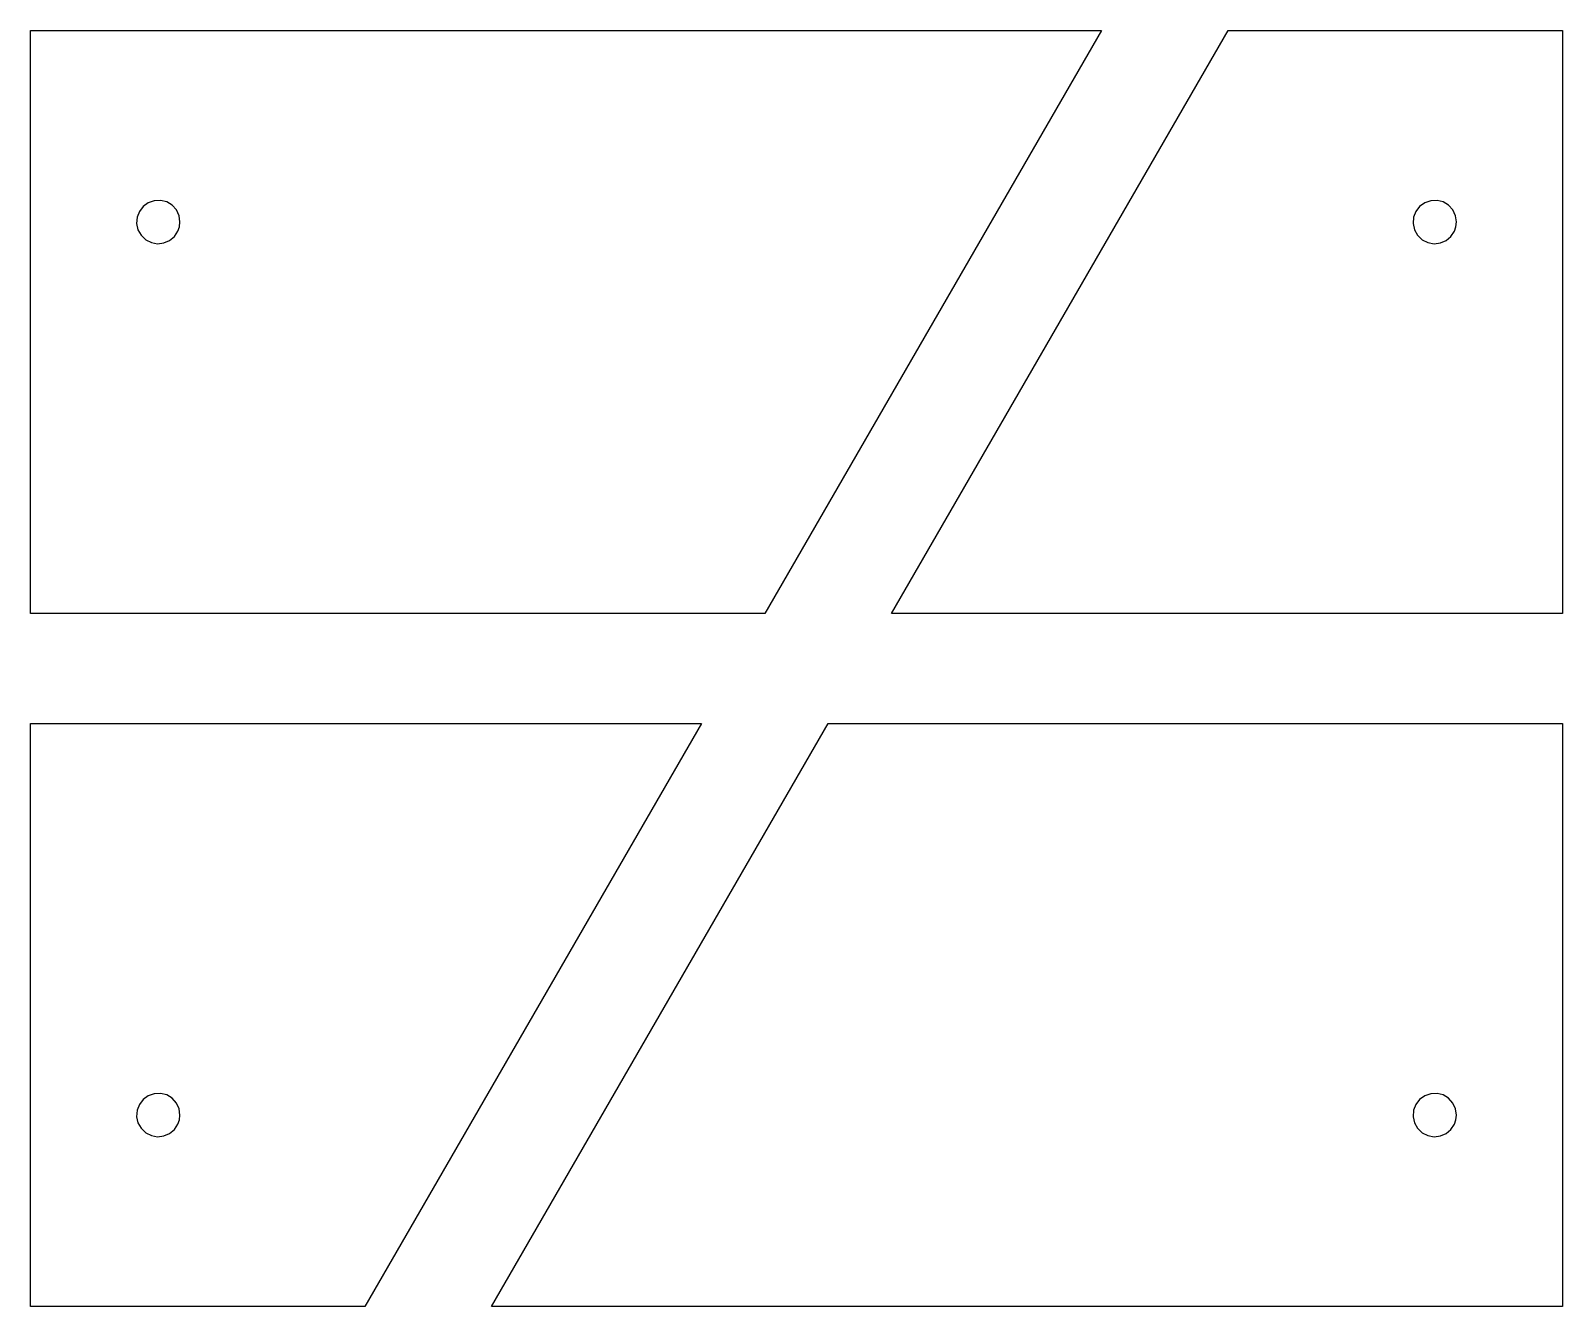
# Model space of a CAD drawing. Header units: millimetres. Extents: x 0 to 120, y 0 to 100.
import ezdxf

# ---------------------------------------------------------------- set-up
doc = ezdxf.new("R2010")
doc.units = ezdxf.units.MM

msp = doc.modelspace()

# ---------------------------------------------------------------- linework, layer by layer
at = {"layer": 'CUT'}
for p, q in [((0, 54.3), (0, 100)), ((0, 100), (83.9, 100)), ((83.9, 100), (57.52, 54.3)), ((67.45, 54.3), (93.83, 100)), ((93.83, 100), (120, 100)), ((120, 100), (120, 65.72)), ((9.22, 86.51), (8.82, 86.22)), ((9.69, 86.67), (9.22, 86.51)), ((10.18, 86.69), (9.69, 86.67)), ((10.66, 86.57), (10.18, 86.69)), ((11.09, 86.31), (10.66, 86.57)), ((109.22, 86.51), (108.82, 86.22)), ((109.69, 86.67), (109.22, 86.51)), ((110.18, 86.69), (109.69, 86.67)), ((110.66, 86.57), (110.18, 86.69)), ((111.09, 86.31), (110.66, 86.57)), ((8.34, 85.37), (8.3, 84.87)), ((8.52, 85.83), (8.34, 85.37)), ((8.82, 86.22), (8.52, 85.83)), ((11.42, 85.94), (11.09, 86.31)), ((11.63, 85.49), (11.42, 85.94)), ((11.7, 85), (11.63, 85.49)), ((108.34, 85.37), (108.3, 84.87)), ((108.52, 85.83), (108.34, 85.37)), ((108.82, 86.22), (108.52, 85.83)), ((111.42, 85.94), (111.09, 86.31)), ((111.63, 85.49), (111.42, 85.94)), ((111.7, 85), (111.63, 85.49)), ((8.3, 84.87), (8.41, 84.39)), ((8.41, 84.39), (8.66, 83.96)), ((11.27, 83.87), (11.54, 84.29)), ((11.54, 84.29), (11.66, 84.63)), ((11.66, 84.63), (11.7, 85)), ((108.3, 84.87), (108.41, 84.39)), ((108.41, 84.39), (108.66, 83.96)), ((111.27, 83.87), (111.54, 84.29)), ((111.54, 84.29), (111.66, 84.63)), ((111.66, 84.63), (111.7, 85)), ((8.66, 83.96), (9.02, 83.61)), ((9.02, 83.61), (9.46, 83.39)), ((9.46, 83.39), (9.95, 83.3)), ((9.95, 83.3), (10.44, 83.36)), ((10.44, 83.36), (10.89, 83.55)), ((10.89, 83.55), (11.27, 83.87)), ((108.66, 83.96), (109.02, 83.61)), ((109.02, 83.61), (109.46, 83.39)), ((109.46, 83.39), (109.95, 83.3)), ((109.95, 83.3), (110.44, 83.36)), ((110.44, 83.36), (110.89, 83.55)), ((110.89, 83.55), (111.27, 83.87)), ((120, 65.72), (120, 54.3)), ((57.52, 54.3), (0, 54.3)), ((120, 54.3), (67.45, 54.3)), ((0, 0), (0, 45.7)), ((0, 45.7), (52.55, 45.7)), ((52.55, 45.7), (26.17, 0)), ((36.1, 0), (62.48, 45.7)), ((62.48, 45.7), (120, 45.7)), ((120, 45.7), (120, 0)), ((8.52, 15.83), (8.34, 15.37)), ((8.82, 16.22), (8.52, 15.83)), ((9.22, 16.51), (8.82, 16.22)), ((9.69, 16.67), (9.22, 16.51)), ((10.18, 16.69), (9.69, 16.67)), ((10.66, 16.57), (10.18, 16.69)), ((11.09, 16.31), (10.66, 16.57)), ((11.42, 15.94), (11.09, 16.31)), ((11.63, 15.49), (11.42, 15.94)), ((108.52, 15.83), (108.34, 15.37)), ((108.82, 16.22), (108.52, 15.83)), ((109.22, 16.51), (108.82, 16.22)), ((109.69, 16.67), (109.22, 16.51)), ((110.18, 16.69), (109.69, 16.67)), ((110.66, 16.57), (110.18, 16.69)), ((111.09, 16.31), (110.66, 16.57)), ((111.42, 15.94), (111.09, 16.31)), ((111.63, 15.49), (111.42, 15.94)), ((8.34, 15.37), (8.3, 14.87)), ((8.3, 14.87), (8.41, 14.39)), ((11.54, 14.29), (11.66, 14.63)), ((11.7, 15), (11.63, 15.49)), ((11.66, 14.63), (11.7, 15)), ((108.34, 15.37), (108.3, 14.87)), ((108.3, 14.87), (108.41, 14.39)), ((111.54, 14.29), (111.66, 14.63)), ((111.7, 15), (111.63, 15.49)), ((111.66, 14.63), (111.7, 15)), ((8.41, 14.39), (8.66, 13.96)), ((8.66, 13.96), (9.02, 13.61)), ((9.02, 13.61), (9.46, 13.39)), ((9.46, 13.39), (9.95, 13.3)), ((9.95, 13.3), (10.44, 13.36)), ((10.44, 13.36), (10.89, 13.55)), ((10.89, 13.55), (11.27, 13.87)), ((11.27, 13.87), (11.54, 14.29)), ((108.41, 14.39), (108.66, 13.96)), ((108.66, 13.96), (109.02, 13.61)), ((109.02, 13.61), (109.46, 13.39)), ((109.46, 13.39), (109.95, 13.3)), ((109.95, 13.3), (110.44, 13.36)), ((110.44, 13.36), (110.89, 13.55)), ((110.89, 13.55), (111.27, 13.87)), ((111.27, 13.87), (111.54, 14.29)), ((26.17, 0), (0, 0)), ((120, 0), (36.1, 0))]:
    msp.add_line(p, q, dxfattribs=at)

doc.saveas('drawing.dxf')
